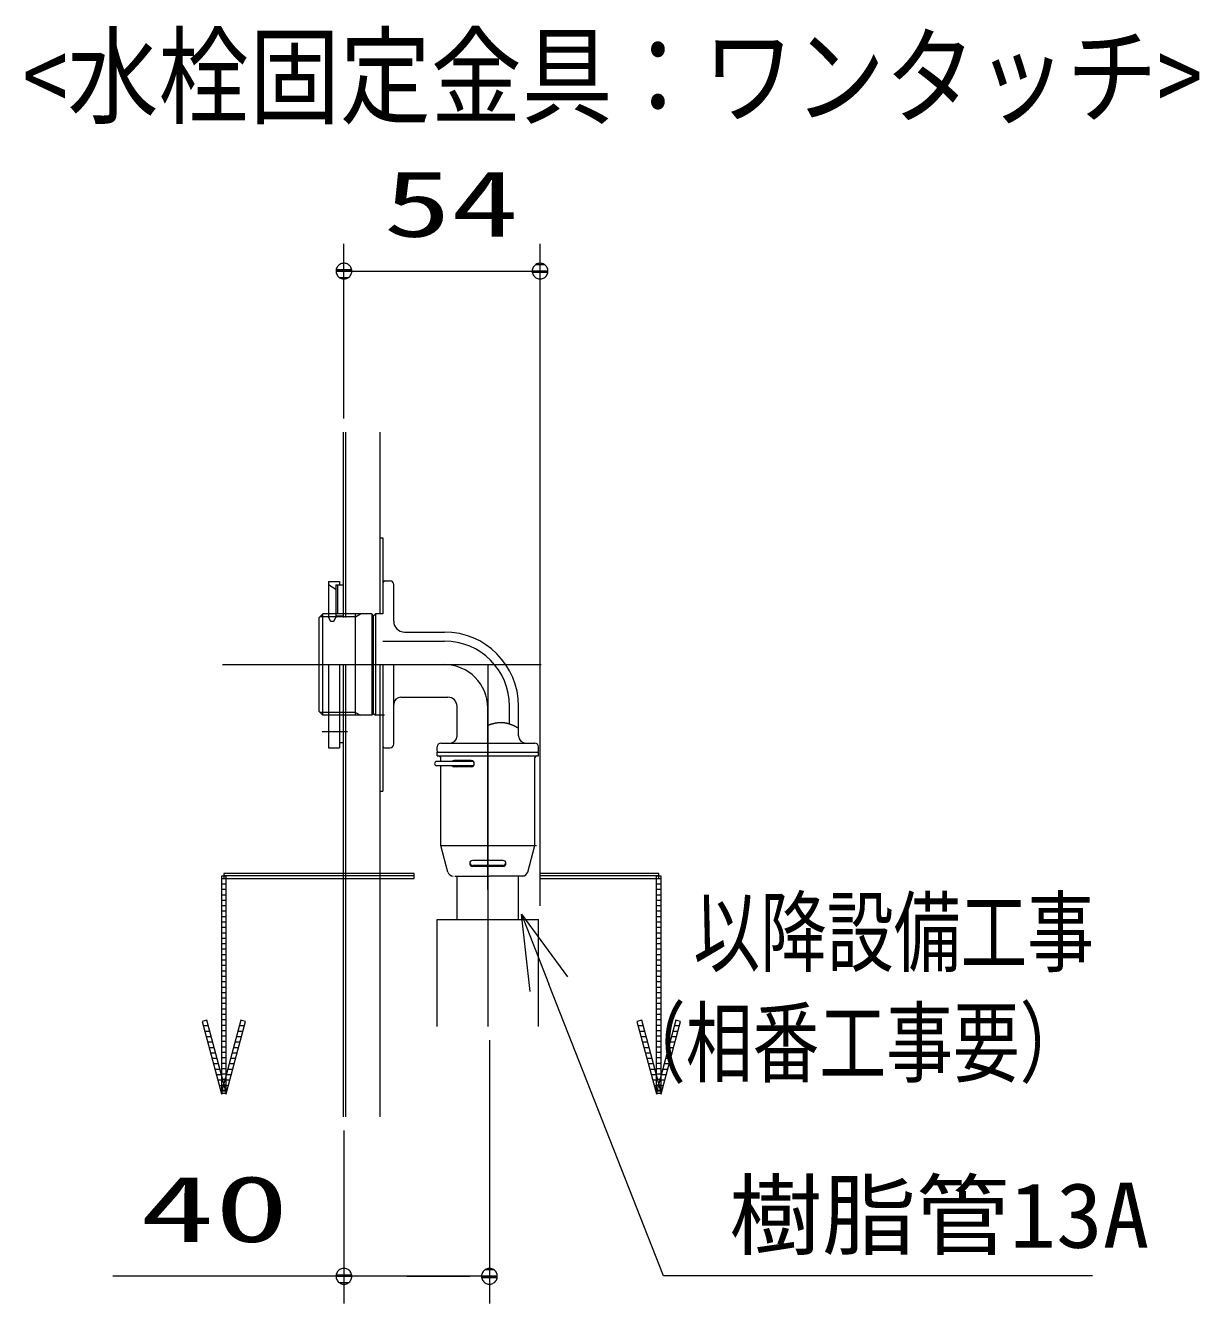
# Model space of a CAD drawing. Units: millimetres on the paper. Extents: x -305 to 305, y -152 to 152.
# Drawn here: x -49.25 to -6.01, y -7.61 to 39.46 of the extents above; entities that cross this region are included whole.
import ezdxf
from ezdxf.enums import TextEntityAlignment as Align

# ---------------------------------------------------------------- set-up
doc = ezdxf.new("R2010")
doc.units = ezdxf.units.MM
doc.linetypes.add('LONG_CHAIN', pattern=[21, 18, -1, 1, -1])
doc.layers.add('0-1_RV', color=7, linetype='Continuous', lineweight=9)
doc.layers.add('0-2_0', color=7, linetype='Continuous', lineweight=9)
doc.styles.add('ＭＳ ゴシック', font='')
doc.styles.get('ＭＳ ゴシック').set_extended_font_data('MS Gothic')

# ---------------------------------------------------------------- blocks, each defined once
blk = doc.blocks.new('_DOTSMALL')
at = {"layer": '0-2_0'}
for p, q in [((0.0746, 0.1), (-0.0746, 0.1)), ((0.1223, -0.0248), (-0.1223, -0.0248))]:
    blk.add_line(p, q, dxfattribs=at)
for points in [[(0.125, 0), (0.124, 0.0157), (0.1211, 0.0311), (0.1162, 0.046), (0.1095, 0.0602), (0.1011, 0.0735), (0.0911, 0.0856), (0.0797, 0.0963), (0.067, 0.1055), (0.0532, 0.1131), (0.0386, 0.1189), (0.0234, 0.1228), (0.0078, 0.1248), (-0.0078, 0.1248), (-0.0234, 0.1228), (-0.0386, 0.1189), (-0.0532, 0.1131), (-0.067, 0.1055), (-0.0797, 0.0963), (-0.0911, 0.0856), (-0.1011, 0.0735), (-0.1095, 0.0602), (-0.1162, 0.046), (-0.1211, 0.0311), (-0.124, 0.0157), (-0.125, 0), (0, 0)], [(-0.125, 0), (-0.124, -0.0157), (-0.1211, -0.0311), (-0.1162, -0.046), (-0.1095, -0.0602), (-0.1011, -0.0735), (-0.0911, -0.0856), (-0.0797, -0.0963), (-0.067, -0.1055), (-0.0532, -0.1131), (-0.0386, -0.1189), (-0.0234, -0.1228), (-0.0078, -0.1248), (0.0078, -0.1248), (0.0234, -0.1228), (0.0386, -0.1189), (0.0532, -0.1131), (0.067, -0.1055), (0.0797, -0.0963), (0.0911, -0.0856), (0.1011, -0.0735), (0.1095, -0.0602), (0.1162, -0.046), (0.1211, -0.0311), (0.124, -0.0157), (0.125, 0), (0, 0)]]:
    blk.add_lwpolyline(points, close=True, dxfattribs=at)
blk = doc.blocks.new('_OPEN30')
at = {"layer": '0-2_0'}
blk.add_line((0, 0), (-1, 0), dxfattribs=at)
blk.add_lwpolyline([(-1, 0.2679), (0, 0), (-1, -0.2679)], dxfattribs=at)

msp = doc.modelspace()

# ---------------------------------------------------------------- linework, layer by layer
at = {"layer": '0-1_RV'}
for p, q in [((-37.521, 24.981), (-37.521, 31.417)), ((-30.295, 7.035), (-30.295, 31.417)), ((-37.521, 30.417), (-30.295, 30.417)), ((-37.555, 24.481), (-37.555, 17.655)), ((-37.461, 24.481), (-37.461, 17.655)), ((-36.195, 24.481), (-36.195, 17.789)), ((-36.195, 20.589), (-36.088, 20.589)), ((-36.088, 20.589), (-36.088, 17.789)), ((-38.088, 18.989), (-38.088, 17.655)), ((-38.088, 18.989), (-37.688, 18.989)), ((-37.821, 18.689), (-38.088, 18.855)), ((-37.821, 18.855), (-37.821, 17.655)), ((-37.821, 18.855), (-37.555, 18.855)), ((-37.755, 18.855), (-37.755, 17.789)), ((-37.688, 18.989), (-37.688, 18.855)), ((-36.021, 19.009), (-35.821, 19.009)), ((-35.688, 17.522), (-35.688, 18.876)), ((-38.295, 17.789), (-38.428, 17.655)), ((-38.428, 14.189), (-38.428, 17.655)), ((-37.095, 17.68), (-38.403, 17.68)), ((-38.295, 14.055), (-38.295, 17.789)), ((-36.495, 17.789), (-38.295, 17.789)), ((-38.088, 17.655), (-38.021, 17.522)), ((-38.021, 17.522), (-37.888, 17.522)), ((-37.888, 17.522), (-37.821, 17.655)), ((-37.821, 17.722), (-37.555, 17.722)), ((-37.095, 14.055), (-37.095, 17.789)), ((-37.095, 17.68), (-36.907, 17.789)), ((-36.495, 17.789), (-36.495, 14.055)), ((-36.428, 17.722), (-36.495, 17.789)), ((-36.428, 17.722), (-36.361, 17.789)), ((-36.428, 14.122), (-36.428, 17.722)), ((-36.361, 17.789), (-36.361, 14.055)), ((-36.088, 17.789), (-36.361, 17.789)), ((-35.288, 17.122), (-33.821, 17.122)), ((-36.088, 16.789), (-33.821, 16.789)), ((-38.088, 15.922), (-38.088, 12.855)), ((-37.688, 15.922), (-37.688, 12.855)), ((-37.555, 15.922), (-37.555, -0.74)), ((-37.461, 15.922), (-37.461, -0.74)), ((-36.195, 15.922), (-36.195, -0.74)), ((-36.088, 15.922), (-36.088, 11.255)), ((-35.688, 12.989), (-35.688, 15.922)), ((-35.421, 14.722), (-33.688, 14.722)), ((-38.295, 14.055), (-38.428, 14.189)), ((-37.095, 14.164), (-38.403, 14.164)), ((-37.095, 14.164), (-36.907, 14.055)), ((-36.428, 14.122), (-36.495, 14.055)), ((-36.428, 14.122), (-36.361, 14.055)), ((-33.355, 13.295), (-33.355, 14.389)), ((-31.421, 13.74), (-31.421, 14.389)), ((-31.088, 13.295), (-31.088, 14.389)), ((-36.495, 14.055), (-38.295, 14.055)), ((-36.028, 14.055), (-36.361, 14.055)), ((-38.088, 12.855), (-37.688, 12.855)), ((-37.688, 13.055), (-37.555, 13.055)), ((-36.021, 12.855), (-35.821, 12.855)), ((-34.088, 12.735), (-34.088, 12.895)), ((-34.088, 12.735), (-34.048, 12.695)), ((-33.955, 13.029), (-30.488, 13.029)), ((-30.355, 12.735), (-30.395, 12.695)), ((-30.355, 12.735), (-30.355, 12.895)), ((-32.751, 12.355), (-34.101, 12.355)), ((-34.088, 12.562), (-34.088, 12.695)), ((-34.088, 12.695), (-30.355, 12.695)), ((-34.088, 12.562), (-30.355, 12.562)), ((-33.955, 12.355), (-33.955, 12.495)), ((-32.831, 12.389), (-33.459, 12.389)), ((-30.488, 9.264), (-30.488, 12.495)), ((-30.355, 12.562), (-30.355, 12.695)), ((-32.751, 12.195), (-34.101, 12.195)), ((-33.955, 9.264), (-33.955, 12.195)), ((-32.831, 12.162), (-33.459, 12.162)), ((-36.195, 11.255), (-36.088, 11.255)), ((-33.692, 8.283), (-33.955, 9.264)), ((-33.955, 9.264), (-30.428, 9.264)), ((-30.751, 8.283), (-30.488, 9.264)), ((-31.664, 8.709), (-32.778, 8.709)), ((-31.664, 8.524), (-32.778, 8.524)), ((-31.664, 8.49), (-32.778, 8.49)), ((-41.856, 8.035), (-42.036, 8.035)), ((-34.928, 8.145), (-41.946, 8.145)), ((-34.928, 8.145), (-41.946, 8.145)), ((-33.439, 8.135), (-32.161, 8.135)), ((-33.355, 6.535), (-33.355, 8.135)), ((-30.884, 8.135), (-32.161, 8.135)), ((-31.088, 6.535), (-31.088, 8.135)), ((-25.925, 8.145), (-30.311, 8.145)), ((-25.925, 8.145), (-30.311, 8.145)), ((-25.835, 8.035), (-26.015, 8.035)), ((-41.856, 7.835), (-42.036, 7.835)), ((-41.856, 7.635), (-42.036, 7.635)), ((-25.835, 7.835), (-26.015, 7.835)), ((-25.835, 7.635), (-26.015, 7.635)), ((-41.856, 7.435), (-42.036, 7.435)), ((-41.856, 7.235), (-42.036, 7.235)), ((-25.835, 7.435), (-26.015, 7.435)), ((-25.835, 7.235), (-26.015, 7.235)), ((-41.856, 7.035), (-42.036, 7.035)), ((-41.856, 6.835), (-42.036, 6.835)), ((-41.856, 6.635), (-42.036, 6.635)), ((-25.835, 7.035), (-26.015, 7.035)), ((-25.835, 6.835), (-26.015, 6.835)), ((-25.835, 6.635), (-26.015, 6.635)), ((-41.856, 6.435), (-42.036, 6.435)), ((-41.856, 6.235), (-42.036, 6.235)), ((-34.088, 2.589), (-34.088, 6.535)), ((-34.088, 6.535), (-30.355, 6.535)), ((-30.355, 2.589), (-30.355, 6.535)), ((-25.835, 6.435), (-26.015, 6.435)), ((-25.835, 6.235), (-26.015, 6.235)), ((-41.856, 6.035), (-42.036, 6.035)), ((-41.856, 5.835), (-42.036, 5.835)), ((-25.835, 6.035), (-26.015, 6.035)), ((-25.835, 5.835), (-26.015, 5.835)), ((-41.856, 5.635), (-42.036, 5.635)), ((-41.856, 5.435), (-42.036, 5.435)), ((-41.856, 5.235), (-42.036, 5.235)), ((-25.835, 5.635), (-26.015, 5.635)), ((-25.835, 5.435), (-26.015, 5.435)), ((-25.835, 5.235), (-26.015, 5.235)), ((-41.856, 5.035), (-42.036, 5.035)), ((-41.856, 4.835), (-42.036, 4.835)), ((-25.835, 5.035), (-26.015, 5.035)), ((-25.835, 4.835), (-26.015, 4.835)), ((-41.856, 4.635), (-42.036, 4.635)), ((-41.856, 4.435), (-42.036, 4.435)), ((-25.835, 4.635), (-26.015, 4.635)), ((-25.835, 4.435), (-26.015, 4.435)), ((-41.856, 4.235), (-42.036, 4.235)), ((-41.856, 4.035), (-42.036, 4.035)), ((-41.856, 3.835), (-42.036, 3.835)), ((-25.835, 4.235), (-26.015, 4.235)), ((-25.835, 4.035), (-26.015, 4.035)), ((-25.835, 3.835), (-26.015, 3.835)), ((-41.856, 3.635), (-42.036, 3.635)), ((-41.856, 3.435), (-42.036, 3.435)), ((-25.835, 3.635), (-26.015, 3.635)), ((-25.835, 3.435), (-26.015, 3.435)), ((-41.856, 3.235), (-42.036, 3.235)), ((-41.856, 3.035), (-42.036, 3.035)), ((-41.856, 2.835), (-42.036, 2.835)), ((-25.835, 3.235), (-26.015, 3.235)), ((-25.835, 3.035), (-26.015, 3.035)), ((-25.835, 2.835), (-26.015, 2.835)), ((-42.516, 2.612), (-42.703, 2.612)), ((-42.463, 2.412), (-42.649, 2.412)), ((-42.57, 2.812), (-42.623, 2.812)), ((-42.57, 2.812), (-42.623, 2.812)), ((-41.856, 2.635), (-42.036, 2.635)), ((-41.856, 2.435), (-42.036, 2.435)), ((-41.243, 2.412), (-41.429, 2.412)), ((-41.189, 2.612), (-41.375, 2.612)), ((-41.269, 2.812), (-41.322, 2.812)), ((-41.269, 2.812), (-41.322, 2.812)), ((-26.496, 2.612), (-26.682, 2.612)), ((-26.442, 2.412), (-26.629, 2.412)), ((-26.549, 2.812), (-26.602, 2.812)), ((-26.549, 2.812), (-26.602, 2.812)), ((-25.835, 2.635), (-26.015, 2.635)), ((-25.835, 2.435), (-26.015, 2.435)), ((-25.222, 2.412), (-25.409, 2.412)), ((-25.169, 2.612), (-25.355, 2.612)), ((-25.248, 2.812), (-25.301, 2.812)), ((-25.248, 2.812), (-25.301, 2.812)), ((-42.409, 2.212), (-42.595, 2.212)), ((-42.355, 2.012), (-42.542, 2.012)), ((-41.856, 2.235), (-42.036, 2.235)), ((-41.856, 2.035), (-42.036, 2.035)), ((-41.35, 2.012), (-41.536, 2.012)), ((-41.296, 2.212), (-41.483, 2.212)), ((-32.161, 2.089), (-32.161, -7.608)), ((-26.389, 2.212), (-26.575, 2.212)), ((-26.335, 2.012), (-26.521, 2.012)), ((-25.835, 2.235), (-26.015, 2.235)), ((-25.835, 2.035), (-26.015, 2.035)), ((-25.329, 2.012), (-25.516, 2.012)), ((-25.276, 2.212), (-25.462, 2.212)), ((-42.302, 1.812), (-42.488, 1.812)), ((-42.248, 1.612), (-42.435, 1.612)), ((-41.856, 1.835), (-42.036, 1.835)), ((-41.856, 1.635), (-42.036, 1.635)), ((-41.856, 1.435), (-42.036, 1.435)), ((-41.457, 1.612), (-41.643, 1.612)), ((-41.403, 1.812), (-41.59, 1.812)), ((-26.282, 1.812), (-26.468, 1.812)), ((-26.228, 1.612), (-26.414, 1.612)), ((-25.835, 1.835), (-26.015, 1.835)), ((-25.835, 1.635), (-26.015, 1.635)), ((-25.835, 1.435), (-26.015, 1.435)), ((-25.437, 1.612), (-25.623, 1.612)), ((-25.383, 1.812), (-25.569, 1.812)), ((-42.195, 1.412), (-42.381, 1.412)), ((-42.141, 1.212), (-42.327, 1.212)), ((-42.088, 1.012), (-42.274, 1.012)), ((-41.856, 1.235), (-42.036, 1.235)), ((-41.856, 1.035), (-42.036, 1.035)), ((-41.618, 1.012), (-41.804, 1.012)), ((-41.564, 1.212), (-41.75, 1.212)), ((-41.511, 1.412), (-41.697, 1.412)), ((-26.174, 1.412), (-26.361, 1.412)), ((-26.121, 1.212), (-26.307, 1.212)), ((-26.067, 1.012), (-26.254, 1.012)), ((-25.835, 1.235), (-26.015, 1.235)), ((-25.835, 1.035), (-26.015, 1.035)), ((-25.597, 1.012), (-25.784, 1.012)), ((-25.544, 1.212), (-25.73, 1.212)), ((-25.49, 1.412), (-25.677, 1.412)), ((-42.034, 0.812), (-42.22, 0.812)), ((-41.98, 0.612), (-42.167, 0.612)), ((-41.856, 0.835), (-42.036, 0.835)), ((-41.856, 0.635), (-42.036, 0.635)), ((-41.725, 0.612), (-41.911, 0.612)), ((-41.671, 0.812), (-41.858, 0.812)), ((-26.014, 0.812), (-26.2, 0.812)), ((-25.96, 0.612), (-26.146, 0.612)), ((-25.835, 0.835), (-26.015, 0.835)), ((-25.835, 0.635), (-26.015, 0.635)), ((-25.705, 0.612), (-25.891, 0.612)), ((-25.651, 0.812), (-25.837, 0.812)), ((-41.927, 0.412), (-42.113, 0.412)), ((-41.873, 0.212), (-42.06, 0.212)), ((-41.856, 0.435), (-42.036, 0.435)), ((-41.856, 0.235), (-42.036, 0.235)), ((-41.832, 0.212), (-42.018, 0.212)), ((-41.778, 0.412), (-41.965, 0.412)), ((-25.906, 0.412), (-26.093, 0.412)), ((-25.853, 0.212), (-26.039, 0.212)), ((-25.835, 0.435), (-26.015, 0.435)), ((-25.835, 0.235), (-26.015, 0.235)), ((-25.812, 0.212), (-25.998, 0.212)), ((-25.758, 0.412), (-25.944, 0.412)), ((-37.521, -1.24), (-37.521, -7.608)), ((-37.521, -6.608), (-46.032, -6.608)), ((-32.161, -6.608), (-37.521, -6.608)), ((-35.201, -6.608), (-32.881, -6.608))]:
    msp.add_line(p, q, dxfattribs=at)
at = {"layer": '0-1_RV', "linetype": 'LONG_CHAIN'}
for p, q in [((-41.989, 15.922), (-35.968, 15.922)), ((-39.45, 15.922), (-33.821, 15.922)), ((-39.45, 15.922), (-33.821, 15.922)), ((-39.45, 15.922), (-33.821, 15.922)), ((-38.455, 15.922), (-30.261, 15.922)), ((-32.221, 15.922), (-32.221, 2.589)), ((-32.221, 15.922), (-32.221, 2.589)), ((-32.221, 7.635), (-32.221, 14.322)), ((-32.221, 7.635), (-32.221, 14.322)), ((-32.221, 7.635), (-32.221, 14.322)), ((-38.321, 13.455), (-37.388, 13.455)), ((-38.321, 13.455), (-37.388, 13.455))]:
    msp.add_line(p, q, dxfattribs=at)
at = {"layer": '0-1_RV'}
for points in [[(-32.221, 13.695), (-32.216, 13.696), (-32.211, 13.698), (-32.207, 13.7), (-32.202, 13.701), (-32.197, 13.703), (-32.192, 13.705), (-32.187, 13.706), (-32.182, 13.708), (-32.177, 13.709), (-32.172, 13.711), (-32.167, 13.712), (-32.162, 13.714), (-32.157, 13.716), (-32.152, 13.717), (-32.148, 13.719), (-32.143, 13.72), (-32.138, 13.722), (-32.133, 13.723), (-32.128, 13.725), (-32.123, 13.726), (-32.118, 13.728), (-32.113, 13.729), (-32.108, 13.731), (-32.103, 13.732), (-32.098, 13.734), (-32.093, 13.735), (-32.088, 13.736), (-32.083, 13.738), (-32.078, 13.739), (-32.073, 13.741), (-32.068, 13.742), (-32.063, 13.743), (-32.058, 13.745), (-32.053, 13.746), (-32.048, 13.748), (-32.043, 13.749), (-32.038, 13.75), (-32.033, 13.751), (-32.028, 13.753)], [(-32.028, 13.753), (-32.023, 13.754), (-32.018, 13.755), (-32.013, 13.757), (-32.008, 13.758), (-32.003, 13.759), (-31.998, 13.76), (-31.993, 13.761), (-31.988, 13.763), (-31.983, 13.764), (-31.978, 13.765), (-31.973, 13.766), (-31.968, 13.767), (-31.963, 13.768), (-31.958, 13.769), (-31.953, 13.77), (-31.948, 13.771), (-31.943, 13.772), (-31.938, 13.773), (-31.933, 13.774), (-31.928, 13.775), (-31.922, 13.776), (-31.917, 13.777), (-31.912, 13.778), (-31.907, 13.779), (-31.902, 13.78), (-31.897, 13.781), (-31.892, 13.781), (-31.887, 13.782), (-31.882, 13.783), (-31.877, 13.784), (-31.871, 13.785), (-31.866, 13.785), (-31.861, 13.786), (-31.856, 13.787), (-31.851, 13.787), (-31.846, 13.788), (-31.841, 13.788), (-31.836, 13.789), (-31.83, 13.79)], [(-31.83, 13.79), (-31.825, 13.79), (-31.82, 13.791), (-31.815, 13.791), (-31.81, 13.791), (-31.805, 13.792), (-31.8, 13.792), (-31.794, 13.793), (-31.789, 13.793), (-31.784, 13.793), (-31.779, 13.794), (-31.774, 13.794), (-31.769, 13.794), (-31.763, 13.794), (-31.758, 13.794), (-31.753, 13.794), (-31.748, 13.795), (-31.743, 13.795), (-31.738, 13.795), (-31.732, 13.795), (-31.727, 13.795), (-31.722, 13.795), (-31.717, 13.794), (-31.712, 13.794), (-31.707, 13.794), (-31.701, 13.794), (-31.696, 13.794), (-31.691, 13.793), (-31.686, 13.793), (-31.681, 13.793), (-31.676, 13.793), (-31.671, 13.792), (-31.665, 13.792), (-31.66, 13.791), (-31.655, 13.791), (-31.65, 13.79), (-31.645, 13.79), (-31.64, 13.789), (-31.635, 13.789), (-31.629, 13.788)], [(-31.629, 13.788), (-31.624, 13.787), (-31.619, 13.787), (-31.614, 13.786), (-31.609, 13.785), (-31.604, 13.785), (-31.599, 13.784), (-31.594, 13.783), (-31.589, 13.782), (-31.583, 13.781), (-31.578, 13.78), (-31.573, 13.779), (-31.568, 13.778), (-31.563, 13.778), (-31.558, 13.777), (-31.553, 13.775), (-31.548, 13.774), (-31.543, 13.773), (-31.538, 13.772), (-31.533, 13.771), (-31.528, 13.77), (-31.523, 13.769), (-31.518, 13.768), (-31.513, 13.766), (-31.508, 13.765), (-31.503, 13.764), (-31.498, 13.763), (-31.493, 13.761), (-31.488, 13.76), (-31.483, 13.759), (-31.478, 13.757), (-31.473, 13.756), (-31.468, 13.754), (-31.463, 13.753), (-31.458, 13.751), (-31.453, 13.75), (-31.448, 13.748), (-31.443, 13.747), (-31.438, 13.745), (-31.433, 13.744)], [(-31.433, 13.744), (-31.428, 13.742), (-31.423, 13.741), (-31.418, 13.739), (-31.414, 13.737), (-31.409, 13.736), (-31.404, 13.734), (-31.399, 13.732), (-31.394, 13.73), (-31.389, 13.729), (-31.384, 13.727), (-31.379, 13.725), (-31.375, 13.723), (-31.37, 13.722), (-31.365, 13.72), (-31.36, 13.718), (-31.355, 13.716), (-31.351, 13.714), (-31.346, 13.712), (-31.341, 13.71), (-31.336, 13.708), (-31.331, 13.706), (-31.327, 13.704), (-31.322, 13.702), (-31.317, 13.7), (-31.312, 13.698), (-31.308, 13.696), (-31.303, 13.694), (-31.298, 13.692), (-31.293, 13.69), (-31.289, 13.688), (-31.284, 13.686), (-31.279, 13.684), (-31.275, 13.681), (-31.27, 13.679), (-31.265, 13.677), (-31.261, 13.675), (-31.256, 13.673), (-31.251, 13.67), (-31.247, 13.668)], [(-31.247, 13.668), (-31.242, 13.666), (-31.237, 13.664), (-31.233, 13.661), (-31.228, 13.659), (-31.223, 13.657), (-31.219, 13.654), (-31.214, 13.652), (-31.21, 13.65), (-31.205, 13.647), (-31.2, 13.645), (-31.196, 13.643), (-31.191, 13.64), (-31.187, 13.638), (-31.182, 13.635), (-31.178, 13.633), (-31.173, 13.63), (-31.168, 13.628), (-31.164, 13.626), (-31.159, 13.623), (-31.155, 13.621), (-31.15, 13.618), (-31.146, 13.616), (-31.141, 13.613), (-31.137, 13.61), (-31.132, 13.608), (-31.128, 13.605), (-31.123, 13.603), (-31.119, 13.6), (-31.115, 13.597), (-31.11, 13.595), (-31.106, 13.592), (-31.101, 13.59), (-31.097, 13.587), (-31.092, 13.584), (-31.088, 13.582)], [(-9.947, -6.59), (-25.754, -6.59), (-29.974, 4.15)]]:
    msp.add_lwpolyline(points, dxfattribs=at)
for points in [[(-42.036, 8.135), (-42.036, 0.135), (-41.856, 0.135), (-41.856, 8.135)], [(-41.946, 8.045), (-34.928, 8.045), (-34.928, 8.225), (-41.946, 8.225)], [(-30.311, 8.045), (-25.925, 8.045), (-25.925, 8.225), (-30.311, 8.225)], [(-26.015, 8.135), (-26.015, 0.135), (-25.835, 0.135), (-25.835, 8.135)], [(-42.747, 2.779), (-42.033, 0.112), (-41.859, 0.159), (-42.573, 2.825)], [(-41.318, 2.825), (-42.033, 0.159), (-41.859, 0.112), (-41.144, 2.779)], [(-26.727, 2.779), (-26.012, 0.112), (-25.838, 0.159), (-26.553, 2.825)], [(-25.298, 2.825), (-26.012, 0.159), (-25.838, 0.112), (-25.124, 2.779)]]:
    msp.add_lwpolyline(points, close=True, dxfattribs=at)
for centre, radius, start, end in [((-36.021, 18.942), 0.0667, 90, 180), ((-36.021, 18.942), 0.0667, 90, 180), ((-35.821, 18.876), 0.133, 0, 90), ((-35.288, 17.522), 0.4, 180, 270), ((-33.821, 14.389), 2.733, 0, 90), ((-33.821, 14.389), 2.4, 0, 90), ((-35.421, 14.455), 0.267, 90, 180), ((-33.688, 14.389), 0.333, 0, 90), ((-33.621, 13.295), 0.267, 270, 0), ((-30.821, 13.295), 0.267, 180, 270), ((-36.021, 12.922), 0.0667, 180, 270), ((-35.821, 12.989), 0.133, 270, 0), ((-33.955, 12.895), 0.133, 90, 180), ((-30.488, 12.895), 0.133, 0, 90), ((-34.101, 12.275), 0.08, 90, 270), ((-34.021, 12.495), 0.0667, 0, 90), ((-34.021, 12.495), 0.0667, 0, 90), ((-33.459, 12.275), 0.113, 90, 135.0991), ((-33.459, 12.275), 0.113, 90, 135.0991), ((-33.387, 12.275), 0.113, 90, 135.0991), ((-33.387, 12.275), 0.113, 90, 135.0991), ((-32.831, 12.275), 0.113, 270, 90), ((-32.831, 12.275), 0.113, 270, 90), ((-30.421, 12.495), 0.0667, 90, 180), ((-33.459, 12.275), 0.113, 224.9009, 270), ((-33.459, 12.275), 0.113, 224.9009, 270), ((-33.387, 12.275), 0.113, 224.9009, 270), ((-33.387, 12.275), 0.113, 224.9009, 270), ((-32.778, 8.599), 0.11, 90, 270), ((-32.778, 8.599), 0.11, 90, 270), ((-32.778, 8.634), 0.11, 189.0686, 270), ((-32.778, 8.634), 0.11, 189.0686, 270), ((-31.664, 8.599), 0.11, 270, 90), ((-31.664, 8.599), 0.11, 270, 90), ((-31.664, 8.634), 0.11, 270, 350.9314), ((-31.664, 8.634), 0.11, 270, 350.9314), ((-33.499, 8.335), 0.2, 195, 270.0001), ((-30.944, 8.335), 0.2, 269.9999, 345)]:
    msp.add_arc(centre, radius, start, end, dxfattribs=at)
at = {"layer": '0-1_RV', "linetype": 'LONG_CHAIN'}
msp.add_arc((-33.821, 14.322), 1.6, 0, 90, dxfattribs=at)

# ---------------------------------------------------------------- block references
at = {"layer": '0-1_RV'}
for name, p, xscale, yscale, rotation in [('_DOTSMALL', (-37.521, 30.417), 2.32, 2.32, 180), ('_OPEN30', (-30.986, 6.728), 2.77, 2.77, 111.44887), ('_DOTSMALL', (-37.521, -6.608), 2.32, 2.32, 180)]:
    msp.add_blockref(name, p, dxfattribs=dict(at, xscale=xscale, yscale=yscale, rotation=rotation))
at = {"layer": '0-1_RV', "xscale": 2.32, "yscale": 2.32}
for p in [(-30.295, 30.417), (-32.161, -6.608)]:
    msp.add_blockref('_DOTSMALL', p, dxfattribs=at)

# ---------------------------------------------------------------- texts
at = {"layer": '0-1_RV', "style": 'ＭＳ ゴシック'}
for s, height, width, p in [('<水栓固定金具：ワンタッチ>', 2.886, 0.85, (-49.373, 35.284)), ('54', 2.441, 1.5, (-36.06, 30.947)), ('以降設備工事', 2.405, 0.75, (-24.65, 4.143)), ('（相番工事要）', 2.405, 0.75, (-27.39, 0.071)), ('樹脂管13A', 2.405, 1.05, (-23.338, -6.281)), ('40', 2.444, 1.65, (-45.032, -6.078))]:
    msp.add_text(s, height=height, dxfattribs=dict(at, width=width)).set_placement(p, align=Align.BOTTOM_LEFT)

doc.saveas('drawing.dxf')
